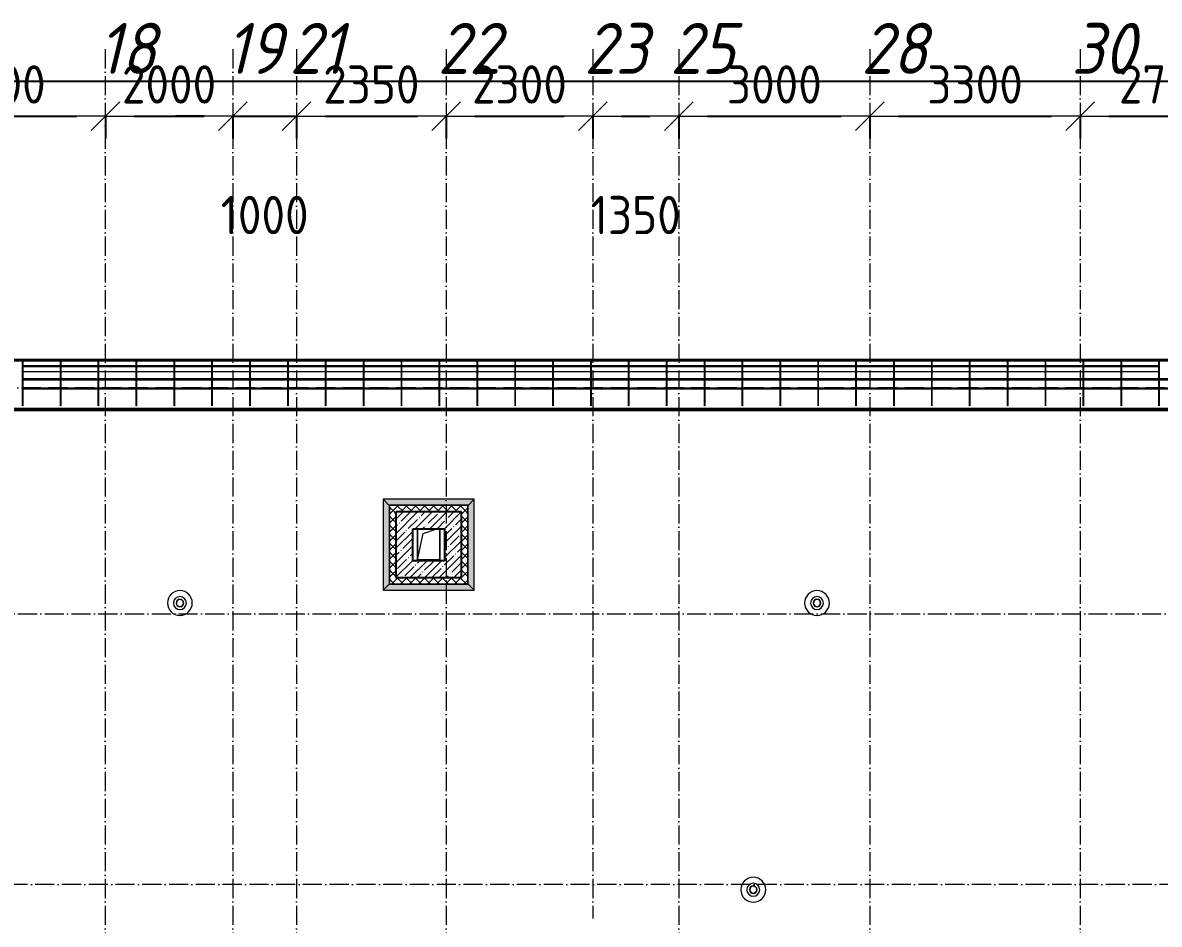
# Model space of a CAD drawing. Header units: millimetres. Extents: x 2294 to 908349, y -83289 to 219220.
# Drawn here: x 33216 to 51055, y 83184 to 97335 of the extents above; entities that cross this region are included whole.
import ezdxf

# ---------------------------------------------------------------- set-up
doc = ezdxf.new("R2010")
doc.units = ezdxf.units.MM
doc.linetypes.add('50_200_ШТРИХ_1Т_ш5_п1_п1_', pattern=[700, 500, -100, 0, -100])
for name, color, linetype, lineweight in [('A-____-____-DIMS', 7, 'Continuous', 9), ('A-FLOR-____-MCUT', 7, 'Continuous', 25), ('A-FLOR-____-OTLN', 7, 'Continuous', 9), ('A-FLOR-____-PATT-1', 7, 'Continuous', 9), ('A-GENM-____-MCUT', 7, 'Continuous', 25), ('A-GENM-____-OTLN', 7, 'Continuous', 9), ('A-GLAZ-____-OTLN', 7, 'Continuous', 9), ('A-ROOF-____-OTLN', 7, 'Continuous', 9), ('A-WALL-____-MCUT-1', 7, 'Continuous', 9), ('A-WALL-____-OTLN', 7, 'Continuous', 9), ('A-WALL-____-PATT-1', 7, 'Continuous', 9), ('A-WALL-FNSH-MCUT-1', 7, 'Continuous', 9), ('S-GRID-____-IDEN', 7, 'Continuous', 9), ('S-GRID-____-OTLN-1', 7, '50_200_ШТРИХ_1Т_ш5_п1_п1_', 9)]:
    doc.layers.add(name, color=color, linetype=linetype, lineweight=lineweight)
doc.layers.add('A-GLAZ-____-OTLN-1', color=7, linetype='Continuous', lineweight=9, true_color=0xc0c0c0)
doc.styles.add('ISOCPEUR_I_9', font='isocpeui.ttf', dxfattribs={"width": 0.9, "height": 250})
doc.styles.add('СПДС', font='isocpeur.ttf', dxfattribs={"width": 0.9})
doc.dimstyles.new('Размера А3', dxfattribs={"dimtxt": 800, "dimasz": 450, "dimexe": 350, "dimexo": 100, "dimgap": 200, "dimtad": 1, "dimdec": 0, "dimrnd": 10, "dimzin": 0, "dimdsep": 46, "dimtxsty": 'СПДС', "dimblk": 'ARROWHEAD_6', "dimcen": 1, "dimclrd": 5, "dimclre": 5, "dimclrt": 5, "dimazin": 0, "dimtfac": 1, "dimtdec": 0, "dimtmove": 2, "dimatfit": 3, "dimfxl": 1, "dimtolj": 1, "dimtzin": 0, "dimarcsym": 0})
pattern_1 = [(45, (7562.79, 6025.28), (-70.71068, 70.71068), []), (135, (7562.79, 6025.28), (-70.71068, -70.71068), [])]

# ---------------------------------------------------------------- blocks, each defined once
blk = doc.blocks.new('141_Фартук_СКБ - 141_Фартук_СКБ_вентфасад-30031396-АР1_План отверстий 2 этажа в осях 1-64_Ю-ЯЯ')
at = {"layer": 'A-GENM-____-MCUT'}
for p, q in [((26160, 758), (0, 758)), ((0, 757), (26160, 757)), ((26160, -29), (0, -29)), ((0, -30), (26160, -30))]:
    blk.add_line(p, q, dxfattribs=at)
at = {"layer": 'A-GENM-____-OTLN'}
for p, q in [((0, 765), (26160, 765)), ((0, 752), (26160, 752)), ((0, 743), (26160, 743)), ((0, 743), (26160, 743)), ((0, -11), (26160, -11)), ((0, -12), (26160, -12))]:
    blk.add_line(p, q, dxfattribs=at)
blk = doc.blocks.new('Элемент крепления - Пластина-30015157-АР1_План отверстий 2 этажа в осях 1-64_Ю-ЯЯ')
at = {"layer": 'A-GENM-____-OTLN'}
for p, q in [((25651, 85294), (25651, 85988)), ((25651, 85988), (25656, 85988)), ((25656, 85988), (25656, 85294)), ((25656, 85294), (25651, 85294))]:
    blk.add_line(p, q, dxfattribs=at)
blk = doc.blocks.new('Швеллер - 140х58-30031487-АР1_План отверстий 2 этажа в осях 1-64_Ю-ЯЯ')
at = {"layer": 'A-GENM-____-MCUT'}
for p, q in [((-10704, 75), (-11294, 75)), ((-11294, 71), (-10704, 71)), ((-10110, 75), (-10699, 75)), ((-10699, 71), (-10110, 71)), ((-9515, 75), (-10105, 75)), ((-10105, 71), (-9515, 71)), ((-8921, 75), (-9510, 75)), ((-9510, 71), (-8921, 71)), ((-8326, 75), (-8916, 75)), ((-8916, 71), (-8326, 71)), ((-7732, 75), (-8321, 75)), ((-8321, 71), (-7732, 71)), ((-7137, 75), (-7727, 75)), ((-7727, 71), (-7137, 71)), ((-6543, 75), (-7132, 75)), ((-7132, 71), (-6543, 71)), ((-5948, 75), (-6538, 75)), ((-6538, 71), (-5948, 71)), ((-5353, 75), (-5943, 75)), ((-5943, 71), (-5353, 71)), ((-4759, 75), (-5348, 75)), ((-5348, 71), (-4759, 71)), ((-4164, 75), (-4754, 75)), ((-4754, 71), (-4164, 71)), ((-3570, 75), (-4159, 75)), ((-4159, 71), (-3570, 71)), ((-2975, 75), (-3565, 75)), ((-3565, 71), (-2975, 71)), ((-2381, 75), (-2970, 75)), ((-2970, 71), (-2381, 71)), ((-1786, 75), (-2376, 75)), ((-2376, 71), (-1786, 71)), ((-1192, 75), (-1781, 75)), ((-1781, 71), (-1192, 71)), ((-597, 75), (-1187, 75)), ((-1187, 71), (-597, 71)), ((-3, 75), (-592, 75)), ((-592, 71), (-3, 71)), ((592, 75), (2, 75)), ((2, 71), (592, 71)), ((1187, 75), (597, 75)), ((597, 71), (1187, 71)), ((1781, 75), (1192, 75)), ((1192, 71), (1781, 71)), ((2376, 75), (1786, 75)), ((1786, 71), (2376, 71)), ((2970, 75), (2381, 75)), ((2381, 71), (2970, 71)), ((3565, 75), (2975, 75)), ((2975, 71), (3565, 71)), ((4159, 75), (3570, 75)), ((3570, 71), (4159, 71)), ((4754, 75), (4164, 75)), ((4164, 71), (4754, 71)), ((5348, 75), (4759, 75)), ((4759, 71), (5348, 71)), ((5943, 75), (5353, 75)), ((5353, 71), (5943, 71)), ((6538, 75), (5948, 75)), ((5948, 71), (6538, 71)), ((7132, 75), (6543, 75)), ((6543, 71), (7132, 71)), ((-10704, -71), (-11294, -71)), ((-11294, -75), (-10704, -75)), ((-10110, -71), (-10699, -71)), ((-10699, -75), (-10110, -75)), ((-9515, -71), (-10105, -71)), ((-10105, -75), (-9515, -75)), ((-8921, -71), (-9510, -71)), ((-9510, -75), (-8921, -75)), ((-8326, -71), (-8916, -71)), ((-8916, -75), (-8326, -75)), ((-7732, -71), (-8321, -71)), ((-8321, -75), (-7732, -75)), ((-7137, -71), (-7727, -71)), ((-7727, -75), (-7137, -75)), ((-6543, -71), (-7132, -71)), ((-7132, -75), (-6543, -75)), ((-5948, -71), (-6538, -71)), ((-6538, -75), (-5948, -75)), ((-5353, -71), (-5943, -71)), ((-5943, -75), (-5353, -75)), ((-4759, -71), (-5348, -71)), ((-5348, -75), (-4759, -75)), ((-4164, -71), (-4754, -71)), ((-4754, -75), (-4164, -75)), ((-3570, -71), (-4159, -71)), ((-4159, -75), (-3570, -75)), ((-2975, -71), (-3565, -71)), ((-3565, -75), (-2975, -75)), ((-2381, -71), (-2970, -71)), ((-2970, -75), (-2381, -75)), ((-1786, -71), (-2376, -71)), ((-2376, -75), (-1786, -75)), ((-1192, -71), (-1781, -71)), ((-1781, -75), (-1192, -75)), ((-597, -71), (-1187, -71)), ((-1187, -75), (-597, -75)), ((-3, -71), (-592, -71)), ((-592, -75), (-3, -75)), ((592, -71), (2, -71)), ((2, -75), (592, -75)), ((1187, -71), (597, -71)), ((597, -75), (1187, -75)), ((1781, -71), (1192, -71)), ((1192, -75), (1781, -75)), ((2376, -71), (1786, -71)), ((1786, -75), (2376, -75)), ((2970, -71), (2381, -71)), ((2381, -75), (2970, -75)), ((3565, -71), (2975, -71)), ((2975, -75), (3565, -75)), ((4159, -71), (3570, -71)), ((3570, -75), (4159, -75)), ((4754, -71), (4164, -71)), ((4164, -75), (4754, -75)), ((5348, -71), (4759, -71)), ((4759, -75), (5348, -75)), ((5943, -71), (5353, -71)), ((5353, -75), (5943, -75)), ((6538, -71), (5948, -71)), ((5948, -75), (6538, -75)), ((7132, -71), (6543, -71)), ((6543, -75), (7132, -75))]:
    blk.add_line(p, q, dxfattribs=at)
blk = doc.blocks.new('Кровельный аэратор - 143_Кровельный аэратор-15605992-АР1_План отверстий 2 этажа в осях 1-64_Ю-ЯЯ')
at = {"layer": 'A-GENM-____-OTLN'}
for radius, start, end in [(195, 360, 180), (195, 180, 360), (102, 360, 180), (102, 180, 360), (60, 360, 180), (60, 180, 360), (55, 360, 180), (55, 180, 360)]:
    blk.add_arc((0, 0), radius, start, end, dxfattribs=at)
blk = doc.blocks.new('AR_Отверстие прямоугольное _в плите_ - AR_Отверстие прямоугольное _в плите_-V193-АР1_План отверстий 2 этажа в осях 1-64_Ю-ЯЯ')
at = {"layer": 'A-GENM-____-OTLN'}
for p, q in [((-175, 235), (-175, -250)), ((-87, 163), (130, 235)), ((175, -250), (175, 235)), ((-175, -250), (-87, 163)), ((-175, -250), (175, -250))]:
    blk.add_line(p, q, dxfattribs=at)
blk = doc.blocks.new('Отлив_СКБ1 - Отлив_Шахты-30185863-АР1_План отверстий 2 этажа в осях 1-64_Ю-ЯЯ')
at = {"layer": 'A-GLAZ-____-OTLN-1'}
blk.add_hatch(color=256, dxfattribs=at).paths.add_polyline_path([(1229, -199), (1133, -103), (1133, -105), (-103, -105), (-103, -103), (-199, -199), (1135, -199)], flags=0)
at = {"layer": 'A-GLAZ-____-OTLN'}
for p, q in [((-199, -199), (-103, -103)), ((1133, -103), (1229, -199)), ((-199, -199), (1229, -199))]:
    blk.add_line(p, q, dxfattribs=at)
blk = doc.blocks.new('2floor')
at = {"layer": 'A-FLOR-____-PATT-1'}
h = blk.add_hatch(dxfattribs=at)
h.set_pattern_fill('FP_13', color=256, style=0, pattern_type=2)
h.set_pattern_definition([(45, (7562.79, 6025.28), (-114.04925, 114.04925), []), (45, (7676.84, 6025.28), (-114.04925, 114.04925), [201.612, -40.322, 3.353, -36.97])])
h.paths.add_polyline_path([(39073, 88626), (40103, 88626), (40103, 89656), (39073, 89656), (39073, 89080)], flags=0)
h.paths.add_polyline_path([(39338, 88891), (39338, 89391), (39838, 89391), (39838, 88891), (39363, 88891)], flags=0)
at = {"layer": 'A-WALL-____-PATT-1'}
h = blk.add_hatch(dxfattribs=at)
h.set_pattern_fill('FP_1', color=256, style=0, pattern_type=2)
h.set_pattern_definition(pattern_1)
h.paths.add_polyline_path([(40203, 89656), (40203, 89756), (38973, 89756), (38973, 89656), (40103, 89656)], flags=0)
h = blk.add_hatch(dxfattribs=at)
h.set_pattern_fill('FP_1', color=256, style=0, pattern_type=2)
h.set_pattern_definition(pattern_1)
h.paths.add_polyline_path([(39073, 88626), (39073, 89656), (38973, 89656), (38973, 88626)], flags=0)
h = blk.add_hatch(dxfattribs=at)
h.set_pattern_fill('FP_1', color=256, style=0, pattern_type=2)
h.set_pattern_definition(pattern_1)
h.paths.add_polyline_path([(40203, 88526), (40203, 89656), (40103, 89656), (40103, 88526)], flags=0)
h = blk.add_hatch(dxfattribs=at)
h.set_pattern_fill('FP_1', color=256, style=0, pattern_type=2)
h.set_pattern_definition(pattern_1)
h.paths.add_polyline_path([(40103, 88526), (40103, 88626), (38973, 88626), (38973, 88526), (39804, 88526)], flags=0)
at = {"layer": 'A-FLOR-____-MCUT'}
for p, q in [((40103, 89656), (39073, 89656)), ((39073, 89656), (39073, 88626)), ((40103, 88626), (40103, 89656)), ((39338, 89391), (39838, 89391)), ((39338, 88891), (39338, 89391)), ((39838, 89391), (39838, 88891)), ((39838, 88891), (39338, 88891)), ((39073, 88626), (40103, 88626))]:
    blk.add_line(p, q, dxfattribs=at)
at = {"layer": 'A-FLOR-____-OTLN'}
for p, q in [((33808, 91856), (33219, 91856)), ((34403, 91856), (33813, 91856)), ((34998, 91856), (34408, 91856)), ((35592, 91856), (35003, 91856)), ((36187, 91856), (35597, 91856)), ((36781, 91856), (36192, 91856)), ((37376, 91856), (36786, 91856)), ((37970, 91856), (37381, 91856)), ((38565, 91856), (37975, 91856)), ((39159, 91856), (38570, 91856)), ((39754, 91856), (39164, 91856)), ((40348, 91856), (39759, 91856)), ((40943, 91856), (40353, 91856)), ((41538, 91856), (40948, 91856)), ((42132, 91856), (41543, 91856)), ((42727, 91856), (42137, 91856)), ((43321, 91856), (42732, 91856)), ((43916, 91856), (43326, 91856)), ((44510, 91856), (43921, 91856)), ((45105, 91856), (44515, 91856)), ((45699, 91856), (45110, 91856)), ((46294, 91856), (45704, 91856)), ((46888, 91856), (46299, 91856)), ((47483, 91856), (46893, 91856)), ((48078, 91856), (47488, 91856)), ((48672, 91856), (48083, 91856)), ((49267, 91856), (48677, 91856)), ((49861, 91856), (49272, 91856)), ((50456, 91856), (49866, 91856)), ((51050, 91856), (50461, 91856)), ((31433, 91286), (57593, 91286)), ((39413, 88906), (39413, 89391)), ((39763, 89391), (39763, 88906)), ((39763, 88906), (39413, 88906))]:
    blk.add_line(p, q, dxfattribs=at)
at = {"layer": 'A-ROOF-____-OTLN'}
blk.add_line((45583, 91271), (45583, 91286), dxfattribs=at)
at = {"layer": 'A-WALL-____-MCUT-1'}
for p, q in [((38970, 89761), (38968, 89761)), ((38968, 89761), (38968, 89759)), ((40208, 89759), (38968, 89759)), ((38968, 89756), (38970, 89756)), ((38970, 89761), (38970, 88521)), ((40203, 89756), (38973, 89756)), ((38973, 89756), (38973, 88526)), ((40203, 88526), (40203, 89756)), ((40208, 89761), (40206, 89761)), ((40206, 88521), (40206, 89761)), ((40206, 89756), (40208, 89756)), ((40208, 89759), (40208, 89761)), ((38970, 88526), (38968, 88526)), ((38968, 88523), (40208, 88523)), ((38968, 88523), (38968, 88521)), ((38968, 88521), (38970, 88521)), ((38973, 88526), (40203, 88526)), ((40203, 88523), (40203, 88521)), ((40206, 88521), (40208, 88521)), ((40208, 88521), (40208, 88523))]:
    blk.add_line(p, q, dxfattribs=at)
at = {"layer": 'A-WALL-____-OTLN'}
for p, q in [((33219, 91956), (33808, 91956)), ((33808, 91936), (33219, 91936)), ((33813, 91956), (34403, 91956)), ((34403, 91936), (33813, 91936)), ((34408, 91956), (34998, 91956)), ((34998, 91936), (34408, 91936)), ((35003, 91956), (35592, 91956)), ((35592, 91936), (35003, 91936)), ((35597, 91956), (36187, 91956)), ((36187, 91936), (35597, 91936)), ((36192, 91956), (36781, 91956)), ((36781, 91936), (36192, 91936)), ((36786, 91956), (37376, 91956)), ((37376, 91936), (36786, 91936)), ((37381, 91956), (37970, 91956)), ((37970, 91936), (37381, 91936)), ((37975, 91956), (38565, 91956)), ((38565, 91936), (37975, 91936)), ((38570, 91956), (39159, 91956)), ((39159, 91936), (38570, 91936)), ((39164, 91956), (39754, 91956)), ((39754, 91936), (39164, 91936)), ((39759, 91956), (40348, 91956)), ((40348, 91936), (39759, 91936)), ((40353, 91956), (40943, 91956)), ((40943, 91936), (40353, 91936)), ((40948, 91956), (41538, 91956)), ((41538, 91936), (40948, 91936)), ((41543, 91956), (42132, 91956)), ((42132, 91936), (41543, 91936)), ((42137, 91956), (42727, 91956)), ((42727, 91936), (42137, 91936)), ((42732, 91956), (43321, 91956)), ((43321, 91936), (42732, 91936)), ((43326, 91956), (43916, 91956)), ((43916, 91936), (43326, 91936)), ((43921, 91956), (44510, 91956)), ((44510, 91936), (43921, 91936)), ((44515, 91956), (45105, 91956)), ((45105, 91936), (44515, 91936)), ((45110, 91956), (45699, 91956)), ((45699, 91936), (45110, 91936)), ((45704, 91956), (46294, 91956)), ((46294, 91936), (45704, 91936)), ((46299, 91956), (46888, 91956)), ((46888, 91936), (46299, 91936)), ((46893, 91956), (47483, 91956)), ((47483, 91936), (46893, 91936)), ((47488, 91956), (48078, 91956)), ((48078, 91936), (47488, 91936)), ((48083, 91956), (48672, 91956)), ((48672, 91936), (48083, 91936)), ((48677, 91956), (49267, 91956)), ((49267, 91936), (48677, 91936)), ((49272, 91956), (49861, 91956)), ((49861, 91936), (49272, 91936)), ((49866, 91956), (50456, 91956)), ((50456, 91936), (49866, 91936)), ((50461, 91956), (51050, 91956)), ((51050, 91936), (50461, 91936))]:
    blk.add_line(p, q, dxfattribs=at)
at = {"layer": 'A-WALL-FNSH-MCUT-1'}
for p, q in [((38968, 89759), (38968, 88523)), ((40206, 89761), (38970, 89761)), ((40208, 88523), (40208, 89759)), ((38970, 88521), (40206, 88521))]:
    blk.add_line(p, q, dxfattribs=at)
at = {"layer": 'A-GENM-____-OTLN', "rotation": 180}
blk.add_blockref('141_Фартук_СКБ - 141_Фартук_СКБ_вентфасад-30031396-АР1_План отверстий 2 этажа в осях 1-64_Ю-ЯЯ', (57593, 92013), dxfattribs=at)
at = {"layer": 'A-GENM-____-OTLN'}
for name, p in [('Элемент крепления - Пластина-30015157-АР1_План отверстий 2 этажа в осях 1-64_Ю-ЯЯ', (7563, 6025)), ('Элемент крепления - Пластина-30015157-АР1_План отверстий 2 этажа в осях 1-64_Ю-ЯЯ', (8157, 6025)), ('Элемент крепления - Пластина-30015157-АР1_План отверстий 2 этажа в осях 1-64_Ю-ЯЯ', (8752, 6025)), ('Элемент крепления - Пластина-30015157-АР1_План отверстий 2 этажа в осях 1-64_Ю-ЯЯ', (9346, 6025)), ('Элемент крепления - Пластина-30015157-АР1_План отверстий 2 этажа в осях 1-64_Ю-ЯЯ', (9941, 6025)), ('Элемент крепления - Пластина-30015157-АР1_План отверстий 2 этажа в осях 1-64_Ю-ЯЯ', (10536, 6025)), ('Элемент крепления - Пластина-30015157-АР1_План отверстий 2 этажа в осях 1-64_Ю-ЯЯ', (11130, 6025)), ('Элемент крепления - Пластина-30015157-АР1_План отверстий 2 этажа в осях 1-64_Ю-ЯЯ', (11725, 6025)), ('Элемент крепления - Пластина-30015157-АР1_План отверстий 2 этажа в осях 1-64_Ю-ЯЯ', (12319, 6025)), ('Элемент крепления - Пластина-30015157-АР1_План отверстий 2 этажа в осях 1-64_Ю-ЯЯ', (12914, 6025)), ('Элемент крепления - Пластина-30015157-АР1_План отверстий 2 этажа в осях 1-64_Ю-ЯЯ', (13508, 6025)), ('Элемент крепления - Пластина-30015157-АР1_План отверстий 2 этажа в осях 1-64_Ю-ЯЯ', (14103, 6025)), ('Элемент крепления - Пластина-30015157-АР1_План отверстий 2 этажа в осях 1-64_Ю-ЯЯ', (14697, 6025)), ('Элемент крепления - Пластина-30015157-АР1_План отверстий 2 этажа в осях 1-64_Ю-ЯЯ', (15292, 6025)), ('Элемент крепления - Пластина-30015157-АР1_План отверстий 2 этажа в осях 1-64_Ю-ЯЯ', (15886, 6025)), ('Элемент крепления - Пластина-30015157-АР1_План отверстий 2 этажа в осях 1-64_Ю-ЯЯ', (16481, 6025)), ('Элемент крепления - Пластина-30015157-АР1_План отверстий 2 этажа в осях 1-64_Ю-ЯЯ', (17076, 6025)), ('Элемент крепления - Пластина-30015157-АР1_План отверстий 2 этажа в осях 1-64_Ю-ЯЯ', (17670, 6025)), ('Элемент крепления - Пластина-30015157-АР1_План отверстий 2 этажа в осях 1-64_Ю-ЯЯ', (18265, 6025)), ('Элемент крепления - Пластина-30015157-АР1_План отверстий 2 этажа в осях 1-64_Ю-ЯЯ', (18859, 6025)), ('Элемент крепления - Пластина-30015157-АР1_План отверстий 2 этажа в осях 1-64_Ю-ЯЯ', (19454, 6025)), ('Элемент крепления - Пластина-30015157-АР1_План отверстий 2 этажа в осях 1-64_Ю-ЯЯ', (20048, 6025)), ('Элемент крепления - Пластина-30015157-АР1_План отверстий 2 этажа в осях 1-64_Ю-ЯЯ', (20643, 6025)), ('Элемент крепления - Пластина-30015157-АР1_План отверстий 2 этажа в осях 1-64_Ю-ЯЯ', (21237, 6025)), ('Элемент крепления - Пластина-30015157-АР1_План отверстий 2 этажа в осях 1-64_Ю-ЯЯ', (21832, 6025)), ('Элемент крепления - Пластина-30015157-АР1_План отверстий 2 этажа в осях 1-64_Ю-ЯЯ', (22426, 6025)), ('Элемент крепления - Пластина-30015157-АР1_План отверстий 2 этажа в осях 1-64_Ю-ЯЯ', (23021, 6025)), ('Элемент крепления - Пластина-30015157-АР1_План отверстий 2 этажа в осях 1-64_Ю-ЯЯ', (23616, 6025)), ('Элемент крепления - Пластина-30015157-АР1_План отверстий 2 этажа в осях 1-64_Ю-ЯЯ', (24210, 6025)), ('Элемент крепления - Пластина-30015157-АР1_План отверстий 2 этажа в осях 1-64_Ю-ЯЯ', (24805, 6025)), ('Элемент крепления - Пластина-30015157-АР1_План отверстий 2 этажа в осях 1-64_Ю-ЯЯ', (25399, 6025)), ('Швеллер - 140х58-30031487-АР1_План отверстий 2 этажа в осях 1-64_Ю-ЯЯ', (44513, 91666)), ('AR_Отверстие прямоугольное _в плите_ - AR_Отверстие прямоугольное _в плите_-V193-АР1_План отверстий 2 этажа в осях 1-64_Ю-ЯЯ', (39588, 89156)), ('Кровельный аэратор - 143_Кровельный аэратор-15605992-АР1_План отверстий 2 этажа в осях 1-64_Ю-ЯЯ', (35683, 88226)), ('Кровельный аэратор - 143_Кровельный аэратор-15605992-АР1_План отверстий 2 этажа в осях 1-64_Ю-ЯЯ', (45683, 88226)), ('Кровельный аэратор - 143_Кровельный аэратор-15605992-АР1_План отверстий 2 этажа в осях 1-64_Ю-ЯЯ', (44683, 83726))]:
    blk.add_blockref(name, p, dxfattribs=at)
at = {"layer": 'A-GLAZ-____-OTLN'}
for p, rotation in [((39073, 89656), 270), ((40103, 89656), 180), ((40103, 88626), 90)]:
    blk.add_blockref('Отлив_СКБ1 - Отлив_Шахты-30185863-АР1_План отверстий 2 этажа в осях 1-64_Ю-ЯЯ', p, dxfattribs=dict(at, rotation=rotation))
blk.add_blockref('Отлив_СКБ1 - Отлив_Шахты-30185863-АР1_План отверстий 2 этажа в осях 1-64_Ю-ЯЯ', (39073, 88626), dxfattribs=at)
blk = doc.blocks.new('ARROWHEAD_6')
at = {"color": 0, "linetype": 'Continuous'}
for p, q in [((-0.5, -0.5), (0.5, 0.5)), ((0, 0), (-1, 0))]:
    blk.add_line(p, q, dxfattribs=at)
blk = doc.blocks.new('*D2649')
at = {"layer": 'A-____-____-DIMS', "color": 0, "lineweight": -2, "transparency": 16777216}
for p, q in [((189134, 95872), (189134, 95516)), ((189584, 95866), (192084, 95866)), ((192534, 95872), (192534, 95516))]:
    blk.add_line(p, q, dxfattribs=at)
at = {"layer": 'Defpoints', "color": 0, "transparency": 16777216}
for p in [(189134, 95972), (192534, 95972), (192534, 95866)]:
    blk.add_point(p, dxfattribs=at)
at = {"layer": 'A-____-____-DIMS', "color": 0, "lineweight": -2, "transparency": 16777216, "xscale": 450, "yscale": 450, "zscale": 450, "rotation": 180}
blk.add_blockref('ARROWHEAD_6', (189134, 95866), dxfattribs=at)
at = {"layer": 'A-____-____-DIMS', "color": 0, "lineweight": -2, "transparency": 16777216, "xscale": 450, "yscale": 450, "zscale": 450}
blk.add_blockref('ARROWHEAD_6', (192534, 95866), dxfattribs=at)
at = {"layer": 'A-____-____-DIMS', "color": 0, "transparency": 16777216, "insert": (190834, 96366), "char_height": 600, "attachment_point": 5, "style": 'СПДС'}
blk.add_mtext('\\A1;3400', dxfattribs=at)
blk = doc.blocks.new('*D2650')
at = {"layer": 'A-____-____-DIMS', "color": 0, "lineweight": -2, "transparency": 16777216}
for p, q in [((192534, 95872), (192534, 95516)), ((192984, 95866), (194084, 95866)), ((194534, 95872), (194534, 95516))]:
    blk.add_line(p, q, dxfattribs=at)
at = {"layer": 'Defpoints', "color": 0, "transparency": 16777216}
for p in [(192534, 95972), (194534, 95972), (194534, 95866)]:
    blk.add_point(p, dxfattribs=at)
at = {"layer": 'A-____-____-DIMS', "color": 0, "lineweight": -2, "transparency": 16777216, "xscale": 450, "yscale": 450, "zscale": 450, "rotation": 180}
blk.add_blockref('ARROWHEAD_6', (192534, 95866), dxfattribs=at)
at = {"layer": 'A-____-____-DIMS', "color": 0, "lineweight": -2, "transparency": 16777216, "xscale": 450, "yscale": 450, "zscale": 450}
blk.add_blockref('ARROWHEAD_6', (194534, 95866), dxfattribs=at)
at = {"layer": 'A-____-____-DIMS', "color": 0, "transparency": 16777216, "insert": (193534, 96366), "char_height": 600, "attachment_point": 5, "style": 'СПДС'}
blk.add_mtext('\\A1;2000', dxfattribs=at)
blk = doc.blocks.new('*D2651')
at = {"layer": 'A-____-____-DIMS', "color": 0, "lineweight": -2, "transparency": 16777216}
for p, q in [((194084, 95866), (193634, 95866)), ((194534, 95872), (194534, 95516)), ((194534, 95866), (195534, 95866)), ((195534, 95872), (195534, 95516)), ((195984, 95866), (196434, 95866))]:
    blk.add_line(p, q, dxfattribs=at)
at = {"layer": 'Defpoints', "color": 0, "transparency": 16777216}
for p in [(194534, 95972), (195534, 95972), (195534, 95866)]:
    blk.add_point(p, dxfattribs=at)
at = {"layer": 'A-____-____-DIMS', "color": 0, "lineweight": -2, "transparency": 16777216, "xscale": 450, "yscale": 450, "zscale": 450}
blk.add_blockref('ARROWHEAD_6', (194534, 95866), dxfattribs=at)
at = {"layer": 'A-____-____-DIMS', "color": 0, "lineweight": -2, "transparency": 16777216, "xscale": 450, "yscale": 450, "zscale": 450, "rotation": 180}
blk.add_blockref('ARROWHEAD_6', (195534, 95866), dxfattribs=at)
at = {"layer": 'A-____-____-DIMS', "color": 0, "transparency": 16777216, "insert": (195034, 94316), "char_height": 600, "attachment_point": 5, "style": 'СПДС'}
blk.add_mtext('\\A1;1000', dxfattribs=at)
blk = doc.blocks.new('*D2652')
at = {"layer": 'A-____-____-DIMS', "color": 0, "lineweight": -2, "transparency": 16777216}
for p, q in [((195534, 95872), (195534, 95516)), ((195984, 95866), (197434, 95866)), ((197884, 95872), (197884, 95516))]:
    blk.add_line(p, q, dxfattribs=at)
at = {"layer": 'Defpoints', "color": 0, "transparency": 16777216}
for p in [(195534, 95972), (197884, 95972), (197884, 95866)]:
    blk.add_point(p, dxfattribs=at)
at = {"layer": 'A-____-____-DIMS', "color": 0, "lineweight": -2, "transparency": 16777216, "xscale": 450, "yscale": 450, "zscale": 450, "rotation": 180}
blk.add_blockref('ARROWHEAD_6', (195534, 95866), dxfattribs=at)
at = {"layer": 'A-____-____-DIMS', "color": 0, "lineweight": -2, "transparency": 16777216, "xscale": 450, "yscale": 450, "zscale": 450}
blk.add_blockref('ARROWHEAD_6', (197884, 95866), dxfattribs=at)
at = {"layer": 'A-____-____-DIMS', "color": 0, "transparency": 16777216, "insert": (196709, 96366), "char_height": 600, "attachment_point": 5, "style": 'СПДС'}
blk.add_mtext('\\A1;2350', dxfattribs=at)
blk = doc.blocks.new('*D2653')
at = {"layer": 'A-____-____-DIMS', "color": 0, "lineweight": -2, "transparency": 16777216}
for p, q in [((197884, 95872), (197884, 95516)), ((198334, 95866), (199734, 95866)), ((200184, 95872), (200184, 95516))]:
    blk.add_line(p, q, dxfattribs=at)
at = {"layer": 'Defpoints', "color": 0, "transparency": 16777216}
for p in [(197884, 95972), (200184, 95972), (200184, 95866)]:
    blk.add_point(p, dxfattribs=at)
at = {"layer": 'A-____-____-DIMS', "color": 0, "lineweight": -2, "transparency": 16777216, "xscale": 450, "yscale": 450, "zscale": 450, "rotation": 180}
blk.add_blockref('ARROWHEAD_6', (197884, 95866), dxfattribs=at)
at = {"layer": 'A-____-____-DIMS', "color": 0, "lineweight": -2, "transparency": 16777216, "xscale": 450, "yscale": 450, "zscale": 450}
blk.add_blockref('ARROWHEAD_6', (200184, 95866), dxfattribs=at)
at = {"layer": 'A-____-____-DIMS', "color": 0, "transparency": 16777216, "insert": (199034, 96366), "char_height": 600, "attachment_point": 5, "style": 'СПДС'}
blk.add_mtext('\\A1;2300', dxfattribs=at)
blk = doc.blocks.new('*D2654')
at = {"layer": 'A-____-____-DIMS', "color": 0, "lineweight": -2, "transparency": 16777216}
for p, q in [((200184, 95872), (200184, 95516)), ((200634, 95866), (201084, 95866)), ((201534, 95872), (201534, 95516))]:
    blk.add_line(p, q, dxfattribs=at)
at = {"layer": 'Defpoints', "color": 0, "transparency": 16777216}
for p in [(200184, 95972), (201534, 95972), (201534, 95866)]:
    blk.add_point(p, dxfattribs=at)
at = {"layer": 'A-____-____-DIMS', "color": 0, "lineweight": -2, "transparency": 16777216, "xscale": 450, "yscale": 450, "zscale": 450, "rotation": 180}
blk.add_blockref('ARROWHEAD_6', (200184, 95866), dxfattribs=at)
at = {"layer": 'A-____-____-DIMS', "color": 0, "lineweight": -2, "transparency": 16777216, "xscale": 450, "yscale": 450, "zscale": 450}
blk.add_blockref('ARROWHEAD_6', (201534, 95866), dxfattribs=at)
at = {"layer": 'A-____-____-DIMS', "color": 0, "transparency": 16777216, "insert": (200859, 94316), "char_height": 600, "attachment_point": 5, "style": 'СПДС'}
blk.add_mtext('\\A1;1350', dxfattribs=at)
blk = doc.blocks.new('*D2655')
at = {"layer": 'A-____-____-DIMS', "color": 0, "lineweight": -2, "transparency": 16777216}
for p, q in [((201534, 95872), (201534, 95516)), ((201984, 95866), (204084, 95866)), ((204534, 95872), (204534, 95516))]:
    blk.add_line(p, q, dxfattribs=at)
at = {"layer": 'Defpoints', "color": 0, "transparency": 16777216}
for p in [(201534, 95972), (204534, 95972), (204534, 95866)]:
    blk.add_point(p, dxfattribs=at)
at = {"layer": 'A-____-____-DIMS', "color": 0, "lineweight": -2, "transparency": 16777216, "xscale": 450, "yscale": 450, "zscale": 450, "rotation": 180}
blk.add_blockref('ARROWHEAD_6', (201534, 95866), dxfattribs=at)
at = {"layer": 'A-____-____-DIMS', "color": 0, "lineweight": -2, "transparency": 16777216, "xscale": 450, "yscale": 450, "zscale": 450}
blk.add_blockref('ARROWHEAD_6', (204534, 95866), dxfattribs=at)
at = {"layer": 'A-____-____-DIMS', "color": 0, "transparency": 16777216, "insert": (203034, 96366), "char_height": 600, "attachment_point": 5, "style": 'СПДС'}
blk.add_mtext('\\A1;3000', dxfattribs=at)
blk = doc.blocks.new('*D2656')
at = {"layer": 'A-____-____-DIMS', "color": 0, "lineweight": -2, "transparency": 16777216}
for p, q in [((204534, 95872), (204534, 95516)), ((204984, 95866), (207384, 95866)), ((207834, 95872), (207834, 95516))]:
    blk.add_line(p, q, dxfattribs=at)
at = {"layer": 'Defpoints', "color": 0, "transparency": 16777216}
for p in [(204534, 95972), (207834, 95972), (207834, 95866)]:
    blk.add_point(p, dxfattribs=at)
at = {"layer": 'A-____-____-DIMS', "color": 0, "lineweight": -2, "transparency": 16777216, "xscale": 450, "yscale": 450, "zscale": 450, "rotation": 180}
blk.add_blockref('ARROWHEAD_6', (204534, 95866), dxfattribs=at)
at = {"layer": 'A-____-____-DIMS', "color": 0, "lineweight": -2, "transparency": 16777216, "xscale": 450, "yscale": 450, "zscale": 450}
blk.add_blockref('ARROWHEAD_6', (207834, 95866), dxfattribs=at)
at = {"layer": 'A-____-____-DIMS', "color": 0, "transparency": 16777216, "insert": (206184, 96366), "char_height": 600, "attachment_point": 5, "style": 'СПДС'}
blk.add_mtext('\\A1;3300', dxfattribs=at)
blk = doc.blocks.new('*D2657')
at = {"layer": 'A-____-____-DIMS', "color": 0, "lineweight": -2, "transparency": 16777216}
for p, q in [((207834, 95872), (207834, 95516)), ((208284, 95866), (210084, 95866)), ((210534, 95872), (210534, 95516))]:
    blk.add_line(p, q, dxfattribs=at)
at = {"layer": 'Defpoints', "color": 0, "transparency": 16777216}
for p in [(207834, 95972), (210534, 95972), (210534, 95866)]:
    blk.add_point(p, dxfattribs=at)
at = {"layer": 'A-____-____-DIMS', "color": 0, "lineweight": -2, "transparency": 16777216, "xscale": 450, "yscale": 450, "zscale": 450, "rotation": 180}
blk.add_blockref('ARROWHEAD_6', (207834, 95866), dxfattribs=at)
at = {"layer": 'A-____-____-DIMS', "color": 0, "lineweight": -2, "transparency": 16777216, "xscale": 450, "yscale": 450, "zscale": 450}
blk.add_blockref('ARROWHEAD_6', (210534, 95866), dxfattribs=at)
at = {"layer": 'A-____-____-DIMS', "color": 0, "transparency": 16777216, "insert": (209184, 96366), "char_height": 600, "attachment_point": 5, "style": 'СПДС'}
blk.add_mtext('\\A1;2700', dxfattribs=at)
blk = doc.blocks.new('*D2679')
at = {"layer": 'A-____-____-DIMS', "color": 0, "lineweight": -2, "transparency": 16777216}
for p, q in [((163234, 96424), (163234, 96068)), ((163684, 96418), (213680, 96418)), ((266284, 96418), (216132, 96418)), ((266734, 96424), (266734, 96068))]:
    blk.add_line(p, q, dxfattribs=at)
at = {"layer": 'Defpoints', "color": 0, "transparency": 16777216}
for p in [(163234, 96524), (266734, 96524), (266734, 96418)]:
    blk.add_point(p, dxfattribs=at)
at = {"layer": 'A-____-____-DIMS', "color": 0, "lineweight": -2, "transparency": 16777216, "xscale": 450, "yscale": 450, "zscale": 450, "rotation": 180}
blk.add_blockref('ARROWHEAD_6', (163234, 96418), dxfattribs=at)
at = {"layer": 'A-____-____-DIMS', "color": 0, "lineweight": -2, "transparency": 16777216, "xscale": 450, "yscale": 450, "zscale": 450}
blk.add_blockref('ARROWHEAD_6', (266734, 96418), dxfattribs=at)
at = {"layer": 'A-____-____-DIMS', "color": 0, "transparency": 16777216, "insert": (213880, 96978), "char_height": 600, "attachment_point": 1, "line_spacing_factor": 1.149209, "style": 'СПДС'}
blk.add_mtext('\\A1;103500', dxfattribs=at)
blk = doc.blocks.new('3osi')
at = {"layer": 'S-GRID-____-OTLN-1', "color": 251, "ltscale": 0.6, "true_color": 0x636466}
for p, q in [((192533.5, 96918.1), (192533.5, 58916.9)), ((194533.5, 96918.1), (194533.5, 72700.8)), ((195533.5, 96918.1), (195533.5, 58916.9)), ((197883.5, 96918.1), (197883.5, 72700.8)), ((200183.5, 96918.1), (200183.5, 83272.6)), ((201533.5, 96918.1), (201533.5, 58916.9)), ((204533.5, 96918.1), (204533.5, 58916.9)), ((207833.5, 96918.1), (207833.5, 72700.8)), ((269657.9, 91606.3), (160914.7, 91606.3)), ((160914.7, 88056.3), (269657.9, 88056.3)), ((212738.1, 83806.3), (160914.7, 83806.3))]:
    blk.add_line(p, q, dxfattribs=at)
at = {"layer": 'S-GRID-____-IDEN', "char_height": 800, "attachment_point": 1, "style": 'ISOCPEUR_I_9'}
for s, insert, width in [('18', (192423, 97332.1), 346.329), ('19', (194423, 97332.1), 346.329), ('21', (195423, 97332.1), 346.329), ('22', (197749.1, 97332.1), 404.05), ('23', (200049.1, 97332.1), 404.05), ('25', (201399.1, 97332.1), 404.05), ('28', (204399.1, 97332.1), 404.05), ('30', (207699.1, 97332.1), 404.05)]:
    blk.add_mtext(s, dxfattribs=dict(at, insert=insert, width=width))
at = {"layer": 'A-____-____-DIMS'}
dim = blk.add_linear_dim(base=(266733.5, 96417.9), p1=(163233.5, 96524), p2=(266733.5, 96524), dimstyle='Размера А3', override={"dimtxt": 600, "dimclrd": 0, "dimclre": 0, "dimclrt": 0}, dxfattribs=at)
dim.commit()
dim.dimension.update_dxf_attribs({"geometry": '*D2679', "text_midpoint": (214906.4, 96577.9), "dimtype": 160})
for base, p1, p2, picture, middle in [((192533.5, 95865.7), (189133.5, 95971.8), (192533.5, 95971.8), '*D2649', (190833.5, 96365.7)), ((194533.5, 95865.7), (192533.5, 95971.8), (194533.5, 95971.8), '*D2650', (193533.5, 96365.7)), ((197883.5, 95865.7), (195533.5, 95971.8), (197883.5, 95971.8), '*D2652', (196708.5, 96365.7)), ((200183.5, 95865.7), (197883.5, 95971.8), (200183.5, 95971.8), '*D2653', (199033.5, 96365.7)), ((204533.5, 95865.7), (201533.5, 95971.8), (204533.5, 95971.8), '*D2655', (203033.5, 96365.7)), ((207833.5, 95865.7), (204533.5, 95971.8), (207833.5, 95971.8), '*D2656', (206183.5, 96365.7)), ((210533.5, 95865.7), (207833.5, 95971.8), (210533.5, 95971.8), '*D2657', (209183.5, 96365.7)), ((195533.5, 95865.7), (194533.5, 95971.8), (195533.5, 95971.8), '*D2651', (195033.5, 94315.7)), ((201533.5, 95865.7), (200183.5, 95971.8), (201533.5, 95971.8), '*D2654', (200858.5, 94315.7))]:
    dim = blk.add_linear_dim(base=base, p1=p1, p2=p2, dimstyle='Размера А3', override={"dimtxt": 600, "dimclrd": 0, "dimclre": 0, "dimclrt": 0}, dxfattribs=at)
    dim.commit()
    dim.dimension.update_dxf_attribs({"geometry": picture, "text_midpoint": middle})

msp = doc.modelspace()

# ---------------------------------------------------------------- block references
for name, p in [('3osi', (-158020.7, 0)), ('2floor', (0, 0))]:
    msp.add_blockref(name, p)

doc.saveas('drawing.dxf')
